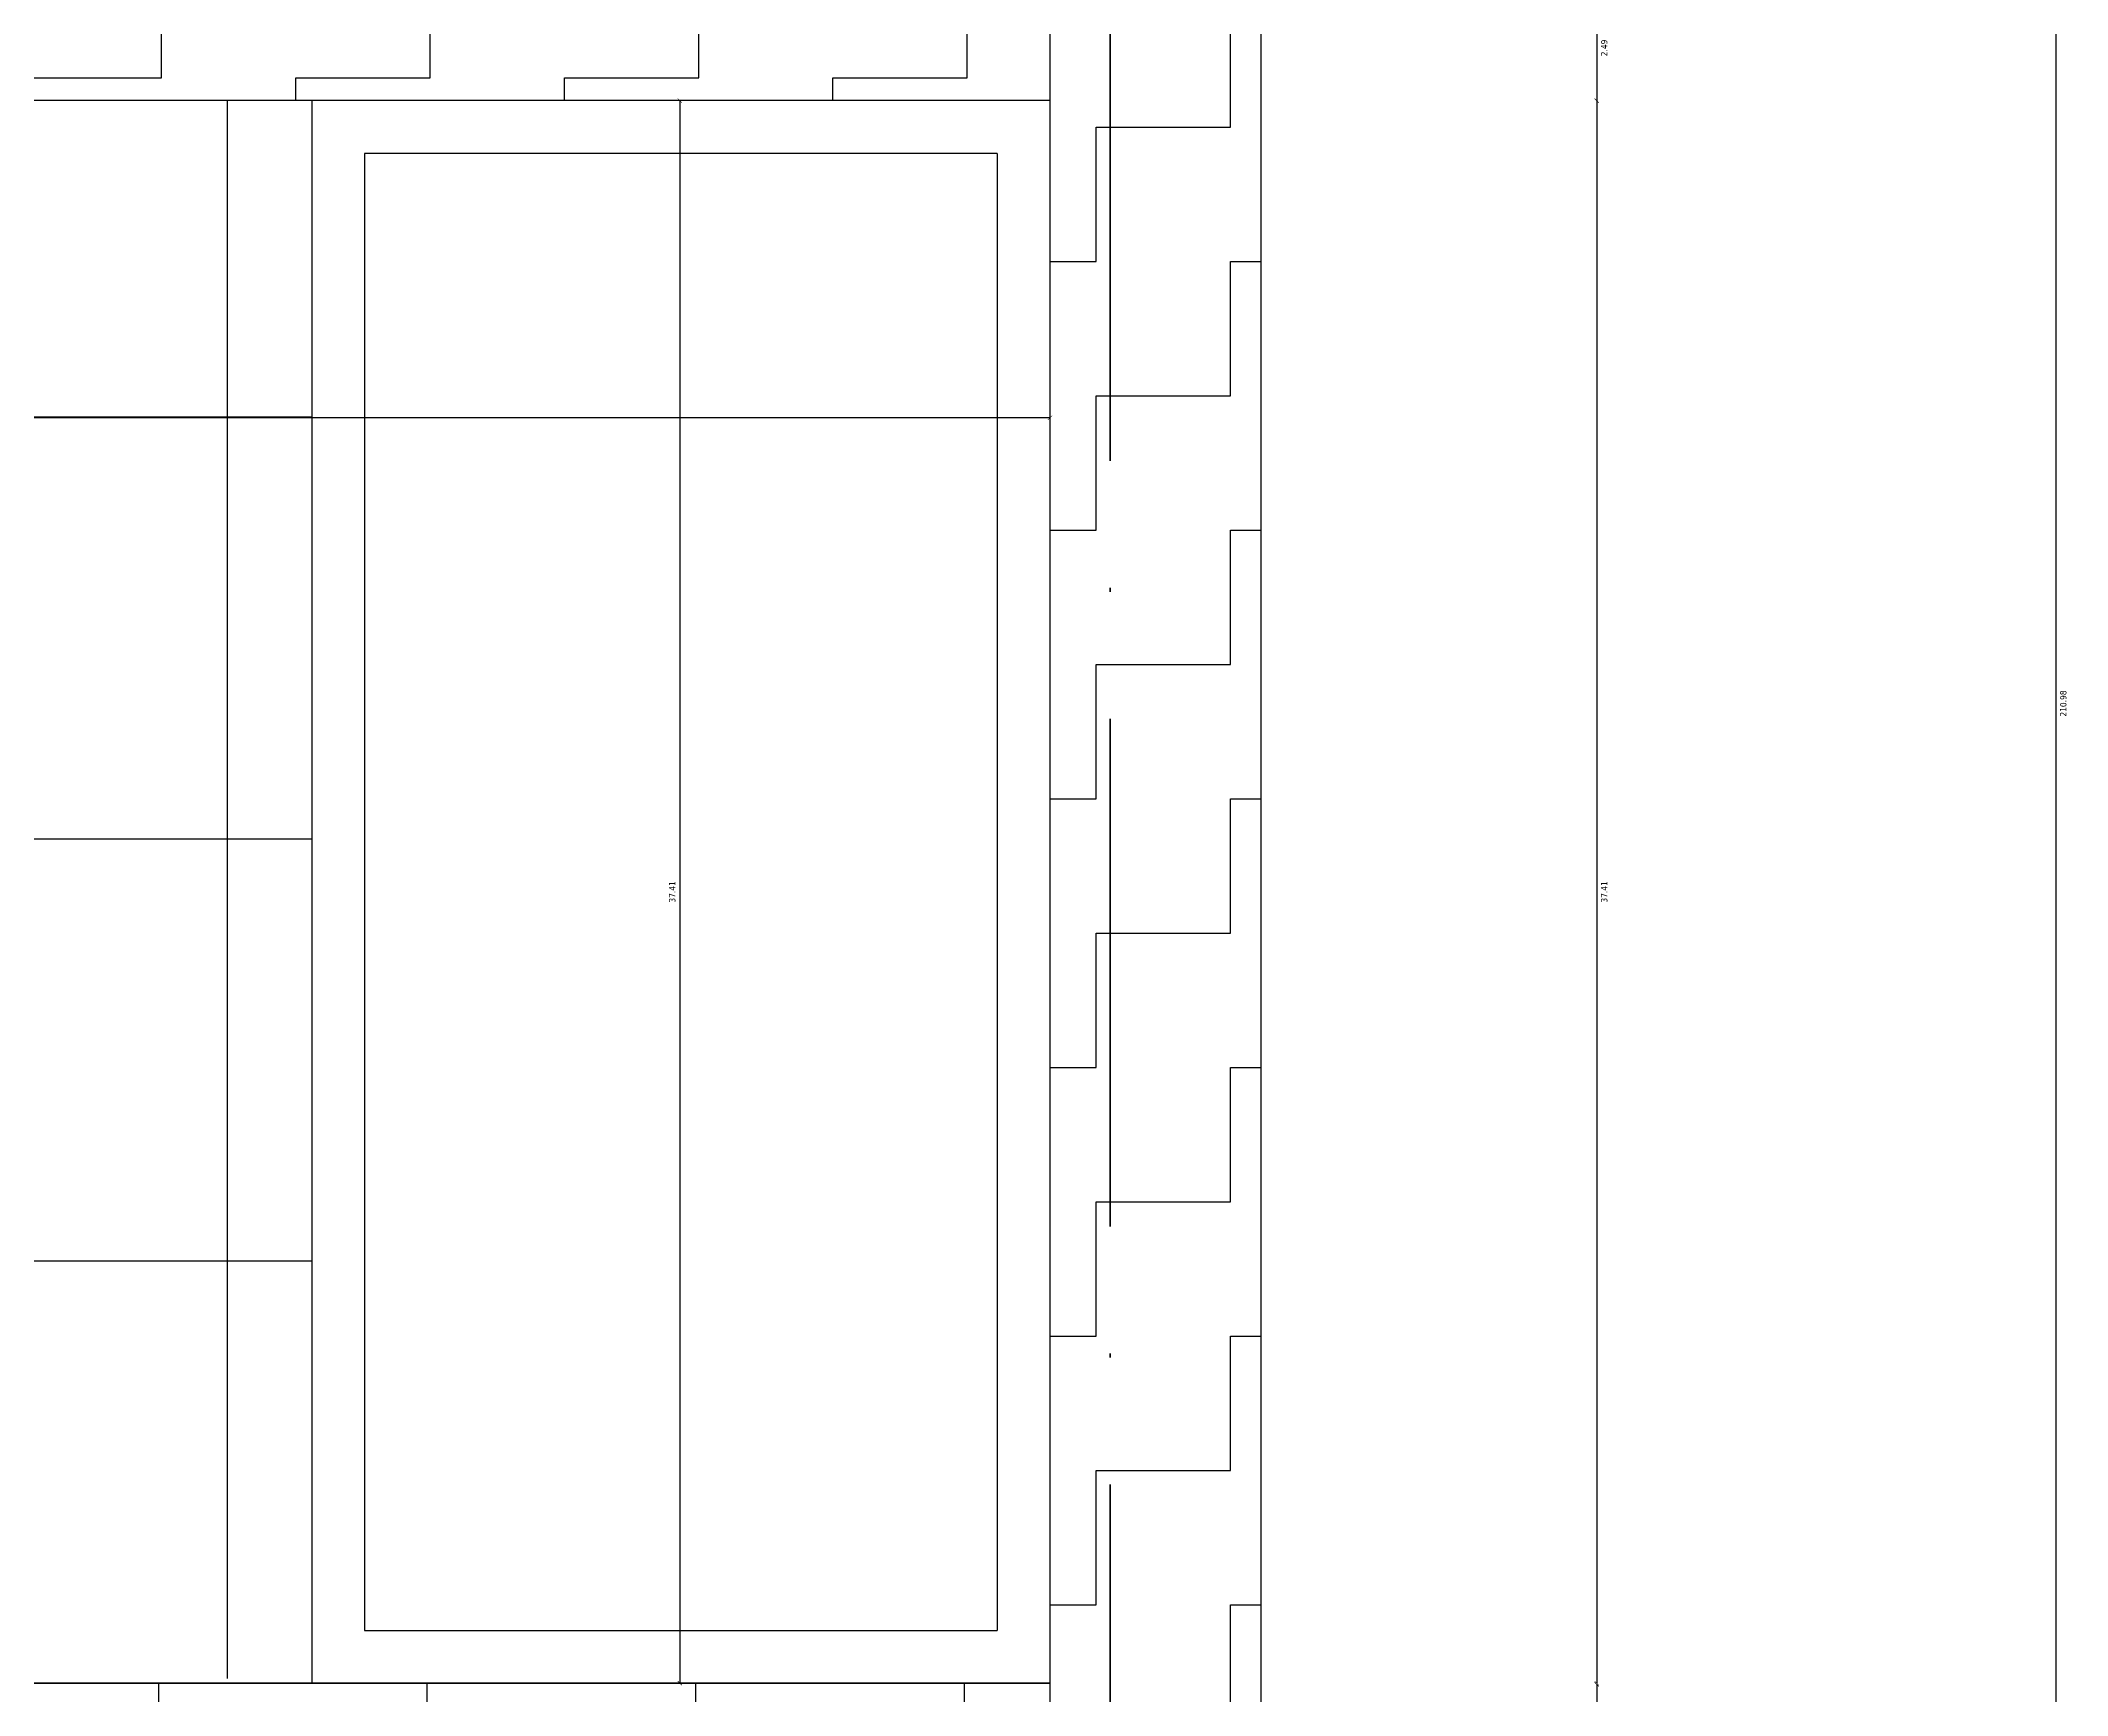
# Model space of a CAD drawing. Header units: millimetres. Extents: x 154 to 5560, y 36 to 724.
# Drawn here: x 2374.77 to 2422.7, y 241.62 to 280.74 of the extents above; entities that cross this region are included whole.
import ezdxf

# ---------------------------------------------------------------- set-up
doc = ezdxf.new("R2010")
doc.units = ezdxf.units.MM
doc.linetypes.add('ACAD_ISO10W100', pattern=[18, 12, -3, 0, -3])
doc.layers.add('MİMARİ PLAN', color=8, linetype='Continuous')
doc.layers.add('topraklama', color=104, linetype='Continuous')
doc.styles.add('taho', font='tahoma.ttf')
doc.dimstyles.new('PATO', dxfattribs={"dimtxt": 0.15, "dimasz": 0.1, "dimexe": 0.02, "dimexo": 0, "dimgap": 0.1, "dimtad": 2, "dimzin": 1, "dimdsep": 46, "dimtxsty": 'taho', "dimblk": 'ARCHTICK', "dimcen": 0.1, "dimse1": 1, "dimse2": 1, "dimclrd": 256, "dimclre": 1, "dimclrt": 256, "dimadec": 0, "dimazin": 0, "dimtfac": 1, "dimtix": 1, "dimtmove": 0, "dimatfit": 3, "dimldrblk": 'ARCHTICK', "dimfxl": 1, "dimtolj": 1, "dimtzin": 0, "dimarcsym": 0})

# ---------------------------------------------------------------- blocks, each defined once
blk = doc.blocks.new('_ARCHTICK')
at = {"color": 0, "linetype": 'ByBlock', "const_width": 0.15}
blk.add_lwpolyline([(-0.5, -0.5), (0.5, 0.5)], dxfattribs=at)
blk = doc.blocks.new('*D100')
at = {"layer": 'Defpoints', "color": 0, "transparency": 16777216}
for p in [(2397.617, 279.315), (2397.386, 241.904), (2411.568, 241.904)]:
    blk.add_point(p, dxfattribs=at)
at = {"layer": 'MİMARİ PLAN', "lineweight": -2, "transparency": 16777216}
blk.add_line((2411.568, 279.315), (2411.568, 241.904), dxfattribs=at)
at = {"layer": 'MİMARİ PLAN', "lineweight": -2, "transparency": 16777216, "xscale": 0.1, "yscale": 0.1, "zscale": 0.1}
for p, rotation in [((2411.568, 279.315), 90), ((2411.568, 241.904), 270)]:
    blk.add_blockref('_ARCHTICK', p, dxfattribs=dict(at, rotation=rotation))
at = {"layer": 'MİMARİ PLAN', "transparency": 16777216, "insert": (2411.747, 260.61), "char_height": 0.15, "attachment_point": 5, "rotation": 90, "style": 'taho'}
blk.add_mtext('\\A1;37.41', dxfattribs=at)
blk = doc.blocks.new('*D112')
at = {"layer": 'Defpoints', "color": 0, "transparency": 16777216}
for p in [(2411.568, 281.809), (2397.386, 279.315), (2411.568, 279.315)]:
    blk.add_point(p, dxfattribs=at)
at = {"layer": 'MİMARİ PLAN', "lineweight": -2, "transparency": 16777216}
blk.add_line((2411.568, 281.809), (2411.568, 279.315), dxfattribs=at)
at = {"layer": 'MİMARİ PLAN', "lineweight": -2, "transparency": 16777216, "xscale": 0.1, "yscale": 0.1, "zscale": 0.1}
for p, rotation in [((2411.568, 281.809), 90), ((2411.568, 279.315), 270)]:
    blk.add_blockref('_ARCHTICK', p, dxfattribs=dict(at, rotation=rotation))
at = {"layer": 'MİMARİ PLAN', "transparency": 16777216, "insert": (2411.746, 280.562), "char_height": 0.15, "attachment_point": 5, "rotation": 90, "style": 'taho'}
blk.add_mtext('\\A1;2.49', dxfattribs=at)
blk = doc.blocks.new('*D113')
at = {"layer": 'Defpoints', "color": 0, "transparency": 16777216}
for p in [(2411.568, 241.877), (2397.386, 239.383), (2411.568, 239.383)]:
    blk.add_point(p, dxfattribs=at)
at = {"layer": 'MİMARİ PLAN', "lineweight": -2, "transparency": 16777216}
blk.add_line((2411.568, 241.877), (2411.568, 239.383), dxfattribs=at)
at = {"layer": 'MİMARİ PLAN', "lineweight": -2, "transparency": 16777216, "xscale": 0.1, "yscale": 0.1, "zscale": 0.1}
for p, rotation in [((2411.568, 241.877), 90), ((2411.568, 239.383), 270)]:
    blk.add_blockref('_ARCHTICK', p, dxfattribs=dict(at, rotation=rotation))
at = {"layer": 'MİMARİ PLAN', "transparency": 16777216, "insert": (2411.746, 240.63), "char_height": 0.15, "attachment_point": 5, "rotation": 90, "style": 'taho'}
blk.add_mtext('\\A1;2.49', dxfattribs=at)
blk = doc.blocks.new('*D116')
at = {"layer": 'Defpoints', "color": 0, "transparency": 16777216}
for p in [(2403.627, 370.554), (2403.627, 159.574), (2422.423, 159.574)]:
    blk.add_point(p, dxfattribs=at)
at = {"layer": 'MİMARİ PLAN', "lineweight": -2, "transparency": 16777216}
blk.add_line((2422.423, 370.554), (2422.423, 159.574), dxfattribs=at)
at = {"layer": 'MİMARİ PLAN', "lineweight": -2, "transparency": 16777216, "xscale": 0.1, "yscale": 0.1, "zscale": 0.1}
for p, rotation in [((2422.423, 370.554), 90), ((2422.423, 159.574), 270)]:
    blk.add_blockref('_ARCHTICK', p, dxfattribs=dict(at, rotation=rotation))
at = {"layer": 'MİMARİ PLAN', "transparency": 16777216, "insert": (2422.602, 265.064), "char_height": 0.15, "attachment_point": 5, "rotation": 90, "style": 'taho'}
blk.add_mtext('\\A1;210.98', dxfattribs=at)
blk = doc.blocks.new('*D150')
at = {"layer": 'Defpoints', "color": 0, "transparency": 16777216}
for p in [(2312.134, 258.116), (2294.603, 239.383), (2405.819, 239.383)]:
    blk.add_point(p, dxfattribs=at)
at = {"layer": 'MİMARİ PLAN', "lineweight": -2, "transparency": 16777216}
blk.add_line((2294.603, 258.116), (2294.603, 239.383), dxfattribs=at)
at = {"layer": 'MİMARİ PLAN', "lineweight": -2, "transparency": 16777216, "xscale": 0.1, "yscale": 0.1, "zscale": 0.1}
for p, rotation in [((2294.603, 258.116), 90), ((2294.603, 239.383), 270)]:
    blk.add_blockref('_ARCHTICK', p, dxfattribs=dict(at, rotation=rotation))
at = {"layer": 'MİMARİ PLAN', "transparency": 16777216, "insert": (2294.425, 248.749), "char_height": 0.15, "attachment_point": 5, "rotation": 90, "style": 'taho'}
blk.add_mtext('\\A1;18.73', dxfattribs=at)
blk = doc.blocks.new('*D154')
at = {"layer": 'Defpoints', "color": 0, "transparency": 16777216}
for p in [(2407.417, 279.315), (2389.886, 241.904), (2409.911, 241.904)]:
    blk.add_point(p, dxfattribs=at)
at = {"layer": 'MİMARİ PLAN', "lineweight": -2, "transparency": 16777216}
blk.add_line((2389.886, 279.315), (2389.886, 241.904), dxfattribs=at)
at = {"layer": 'MİMARİ PLAN', "lineweight": -2, "transparency": 16777216, "xscale": 0.1, "yscale": 0.1, "zscale": 0.1}
for p, rotation in [((2389.886, 279.315), 90), ((2389.886, 241.904), 270)]:
    blk.add_blockref('_ARCHTICK', p, dxfattribs=dict(at, rotation=rotation))
at = {"layer": 'MİMARİ PLAN', "transparency": 16777216, "insert": (2389.708, 260.61), "char_height": 0.15, "attachment_point": 5, "rotation": 90, "style": 'taho'}
blk.add_mtext('\\A1;37.41', dxfattribs=at)
blk = doc.blocks.new('*D155')
at = {"layer": 'Defpoints', "color": 0, "transparency": 16777216}
for p in [(2339.609, 271.817), (2339.609, 258.831), (2398.639, 258.76)]:
    blk.add_point(p, dxfattribs=at)
at = {"layer": 'MİMARİ PLAN', "lineweight": -2, "transparency": 16777216}
blk.add_line((2398.639, 271.817), (2339.609, 271.817), dxfattribs=at)
at = {"layer": 'MİMARİ PLAN', "lineweight": -2, "transparency": 16777216, "xscale": 0.1, "yscale": 0.1, "zscale": 0.1, "rotation": 180}
blk.add_blockref('_ARCHTICK', (2339.609, 271.817), dxfattribs=at)
at = {"layer": 'MİMARİ PLAN', "lineweight": -2, "transparency": 16777216, "xscale": 0.1, "yscale": 0.1, "zscale": 0.1}
blk.add_blockref('_ARCHTICK', (2398.639, 271.817), dxfattribs=at)
at = {"layer": 'MİMARİ PLAN', "transparency": 16777216, "insert": (2369.124, 271.995), "char_height": 0.15, "attachment_point": 5, "style": 'taho'}
blk.add_mtext('\\A1;59.03', dxfattribs=at)

msp = doc.modelspace()

# ---------------------------------------------------------------- hatches: boundary and pattern name
at = {"layer": 'MİMARİ PLAN'}
h = msp.add_hatch(dxfattribs=at)
h.set_pattern_fill('ZIGZAG', color=256, style=0)
h.set_pattern_definition([(0, (1663.1286, 615.2325), (3.175, 3.175), [3.175, -3.175]), (90, (1666.3036, 615.2325), (-3.175, 3.175), [3.175, -3.175])])
h.paths.add_polyline_path([(2403.627, 370.554), (2375.441, 370.554), (2375.441, 365.566), (2398.639, 365.566), (2398.639, 164.562), (2380.21, 164.562), (2380.21, 159.574), (2403.627, 159.574)])
h = msp.add_hatch(dxfattribs=at)
h.set_pattern_fill('ZIGZAG', color=256, style=0)
h.set_pattern_definition([(0, (1660.0787, 587.8235), (3.175, 3.175), [3.175, -3.175]), (90, (1663.2537, 587.8235), (-3.175, 3.175), [3.175, -3.175])])
h.paths.add_polyline_path([(2398.639, 281.809), (2301.871, 281.809), (2301.871, 283.105), (2299.377, 283.105), (2299.377, 279.315), (2398.639, 279.315)])
h = msp.add_hatch(dxfattribs=at)
h.set_pattern_fill('_USER,_O', color=256, scale=9.976104, double=1, pattern_type=0)
h.set_pattern_definition([(0, (2299.377, 241.904), (0, 9.9761), []), (90, (2299.377, 241.904), (-9.9761, 6e-16), [])])
h.paths.add_polyline_path([(2357.491, 277.964), (2355.496, 277.964), (2337.539, 277.964), (2337.539, 278.712), (2357.491, 278.712), (2357.491, 277.964, -0.38224), (2339.672, 258.837), (2339.672, 241.904), (2348.729, 242.148, -0.414214), (2348.231, 242.647), (2348.231, 244.518, -0.369999), (2349.876, 246.528, -0.458718), (2348.707, 247.487), (2348.574, 253.778, -0.420962), (2352.563, 257.861), (2352.876, 257.861, -0.41989), (2356.866, 253.793), (2356.733, 247.491, -0.40856), (2355.735, 246.513), (2355.214, 246.513, -0.414214), (2357.209, 244.518), (2357.209, 242.647, -0.414214), (2356.71, 242.148), (2381.181, 242.006), (2381.181, 279.315), (2299.377, 279.315), (2299.377, 258.116), (2301.871, 258.116), (2301.871, 255.622), (2334.684, 255.622), (2334.684, 258.76), (2338.26, 258.76, 0.403065)])
h.paths.add_polyline_path([(2368.788, 255.985), (2369.128, 255.985, -0.419647), (2373.367, 251.667), (2373.216, 243.496, -0.408801), (2372.218, 242.517), (2365.697, 242.517, -0.408801), (2364.7, 243.496), (2364.549, 251.667, -0.419647)], flags=16)
h.paths.add_polyline_path([(2372.695, 251.321), (2372.572, 248.679, -0.948279), (2365.35, 248.578), (2365.221, 251.32, -1.047913)], flags=0)
h.paths.add_polyline_path([(2369.781, 248.82, -1), (2368.135, 248.82, -1)], flags=0)
h.paths.add_polyline_path([(2369.532, 248.82, -1), (2368.384, 248.82, -1)], flags=0)
h.paths.add_polyline_path([(2369.332, 244.009, -1), (2368.584, 244.009, -1)], flags=0)
h = msp.add_hatch(dxfattribs=at)
h.set_pattern_fill('ZIGZAG', color=256, style=0)
h.set_pattern_definition([(0, (1660.0117, 586.2224), (3.175, 3.175), [3.175, -3.175]), (90, (1663.1867, 586.2224), (-3.175, 3.175), [3.175, -3.175])])
h.paths.add_polyline_path([(2398.639, 241.904), (2336.288, 241.904), (2297.706, 241.904), (2297.706, 239.383), (2398.639, 239.383)])

# ---------------------------------------------------------------- linework, layer by layer
for p, q in [((2403.627, 370.554), (2403.627, 159.574)), ((2398.639, 365.566), (2398.639, 164.562)), ((2381.181, 279.315), (2381.181, 241.904)), ((2398.639, 279.315), (2381.181, 279.315)), ((2382.428, 278.068), (2382.428, 243.151)), ((2397.392, 278.068), (2382.428, 278.068)), ((2397.392, 278.068), (2397.392, 243.151)), ((2382.428, 243.151), (2397.392, 243.151)), ((2336.288, 241.904), (2398.639, 241.904))]:
    msp.add_line(p, q, dxfattribs=at)
at = {"layer": 'MİMARİ PLAN', "ltscale": 0.2}
msp.add_line((2398.639, 241.904), (2297.706, 241.904), dxfattribs=at)
msp.add_lwpolyline([(2398.639, 279.315), (2299.377, 279.315), (2299.377, 283.853)], dxfattribs=at)
at = {"layer": 'topraklama', "linetype": 'ACAD_ISO10W100', "lineweight": 60}
msp.add_line((2400.064, 162.202), (2400.064, 368.194), dxfattribs=at)

# ---------------------------------------------------------------- dimensions: what is measured, and where the dimension line sits
at = {"layer": 'MİMARİ PLAN'}
for base, p1, p2, picture, middle in [((2422.423, 159.574), (2403.627, 370.554), (2403.627, 159.574), '*D116', (2422.602, 265.064)), ((2411.568, 279.315), (2411.568, 281.809), (2397.386, 279.315), '*D112', (2411.746, 280.562)), ((2389.886, 241.904), (2407.417, 279.315), (2409.911, 241.904), '*D154', (2389.708, 260.61)), ((2411.568, 241.904), (2397.617, 279.315), (2397.386, 241.904), '*D100', (2411.747, 260.61)), ((2294.603, 239.383), (2312.134, 258.116), (2405.819, 239.383), '*D150', (2294.425, 248.749)), ((2411.568, 239.383), (2411.568, 241.877), (2397.386, 239.383), '*D113', (2411.746, 240.63))]:
    dim = msp.add_linear_dim(base=base, p1=p1, p2=p2, angle=90, dimstyle='PATO', dxfattribs=at)
    dim.commit()
    dim.dimension.update_dxf_attribs({"geometry": picture, "text_midpoint": middle})
dim = msp.add_linear_dim(base=(2339.609, 271.817), p1=(2398.639, 258.76), p2=(2339.609, 258.831), dimstyle='PATO', dxfattribs=at)
dim.commit()
dim.dimension.update_dxf_attribs({"geometry": '*D155', "text_midpoint": (2369.124, 271.995)})

doc.saveas('drawing.dxf')
